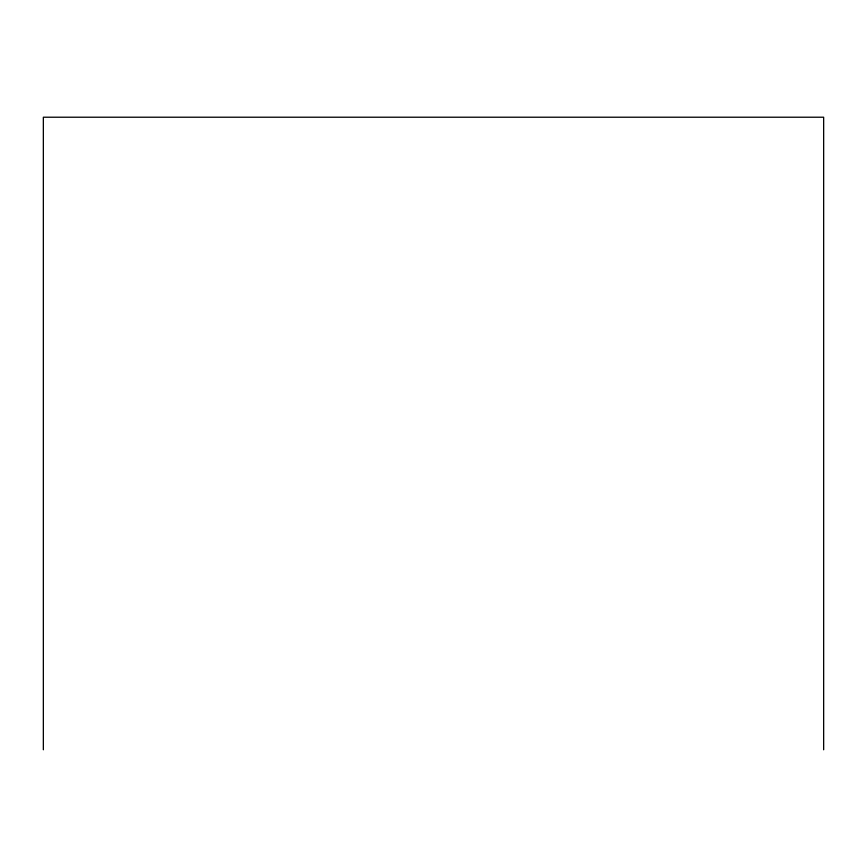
<?xml version="1.0" encoding="UTF-8"?>
<svg xmlns="http://www.w3.org/2000/svg" width="867" height="867" viewBox="0 0 867 867"><rect width="100%" height="100%" fill="white"/><g stroke="black" fill="none" stroke-linecap="round" stroke-linejoin="round"><path stroke-width="1.3" d="M823.65 749.782L823.65 117.218L43.35 117.218L43.35 749.782"/></g></svg>
